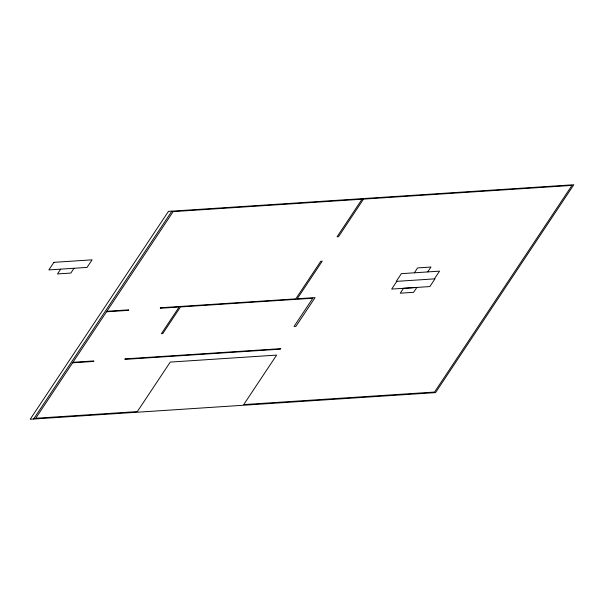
<?xml version="1.0" encoding="UTF-8"?>
<svg xmlns="http://www.w3.org/2000/svg" width="604" height="604" viewBox="0 0 604 604"><rect width="100%" height="100%" fill="white"/><g stroke="black" fill="none" stroke-linecap="round" stroke-linejoin="round"><path stroke-width="0.91" d="M60.664 269.173L57.493 273.937L70.857 273.053L74.02 268.297M33.598 419.04L171.853 211.158M362.068 199.207L337.07 236.791L338.497 236.7L363.502 199.116M396.82 281.351L391.686 289.082L429.852 286.575L434.993 278.844L396.224 281.381L401.366 273.657L439.531 271.151L434.389 278.874M414.374 272.774L417.606 267.912L430.962 267.036L427.73 271.891M106.863 311.286L128.803 309.844L128.463 310.358L106.523 311.8M53.907 262.34L48.864 269.92L87.029 267.413L92.072 259.833L53.907 262.34M168.456 211.377L30.2 419.259L435.544 392.623L573.8 184.741L168.456 211.377M72.586 362.823L35.712 418.262L137.334 411.588L170.245 362.09L276.64 355.099L243.722 404.589L434.555 392.049L571.988 185.413L173.144 211.627L72.925 362.309L93.922 360.928L93.582 361.441L72.586 362.823M125.179 358.874L124.839 359.388L280.452 349.157L280.792 348.651L125.179 358.874M160.604 307.753L160.264 308.267L179.124 307.028L161.389 333.687L162.763 333.597L180.498 306.938L312.812 298.24L294.035 326.47L295.945 326.349L315.062 297.606L297.213 298.776L322.226 261.177L320.792 261.268L295.786 298.867L160.604 307.753M403.48 288.334L400.256 293.197L413.612 292.313L416.843 287.459L403.48 288.334"/></g></svg>
